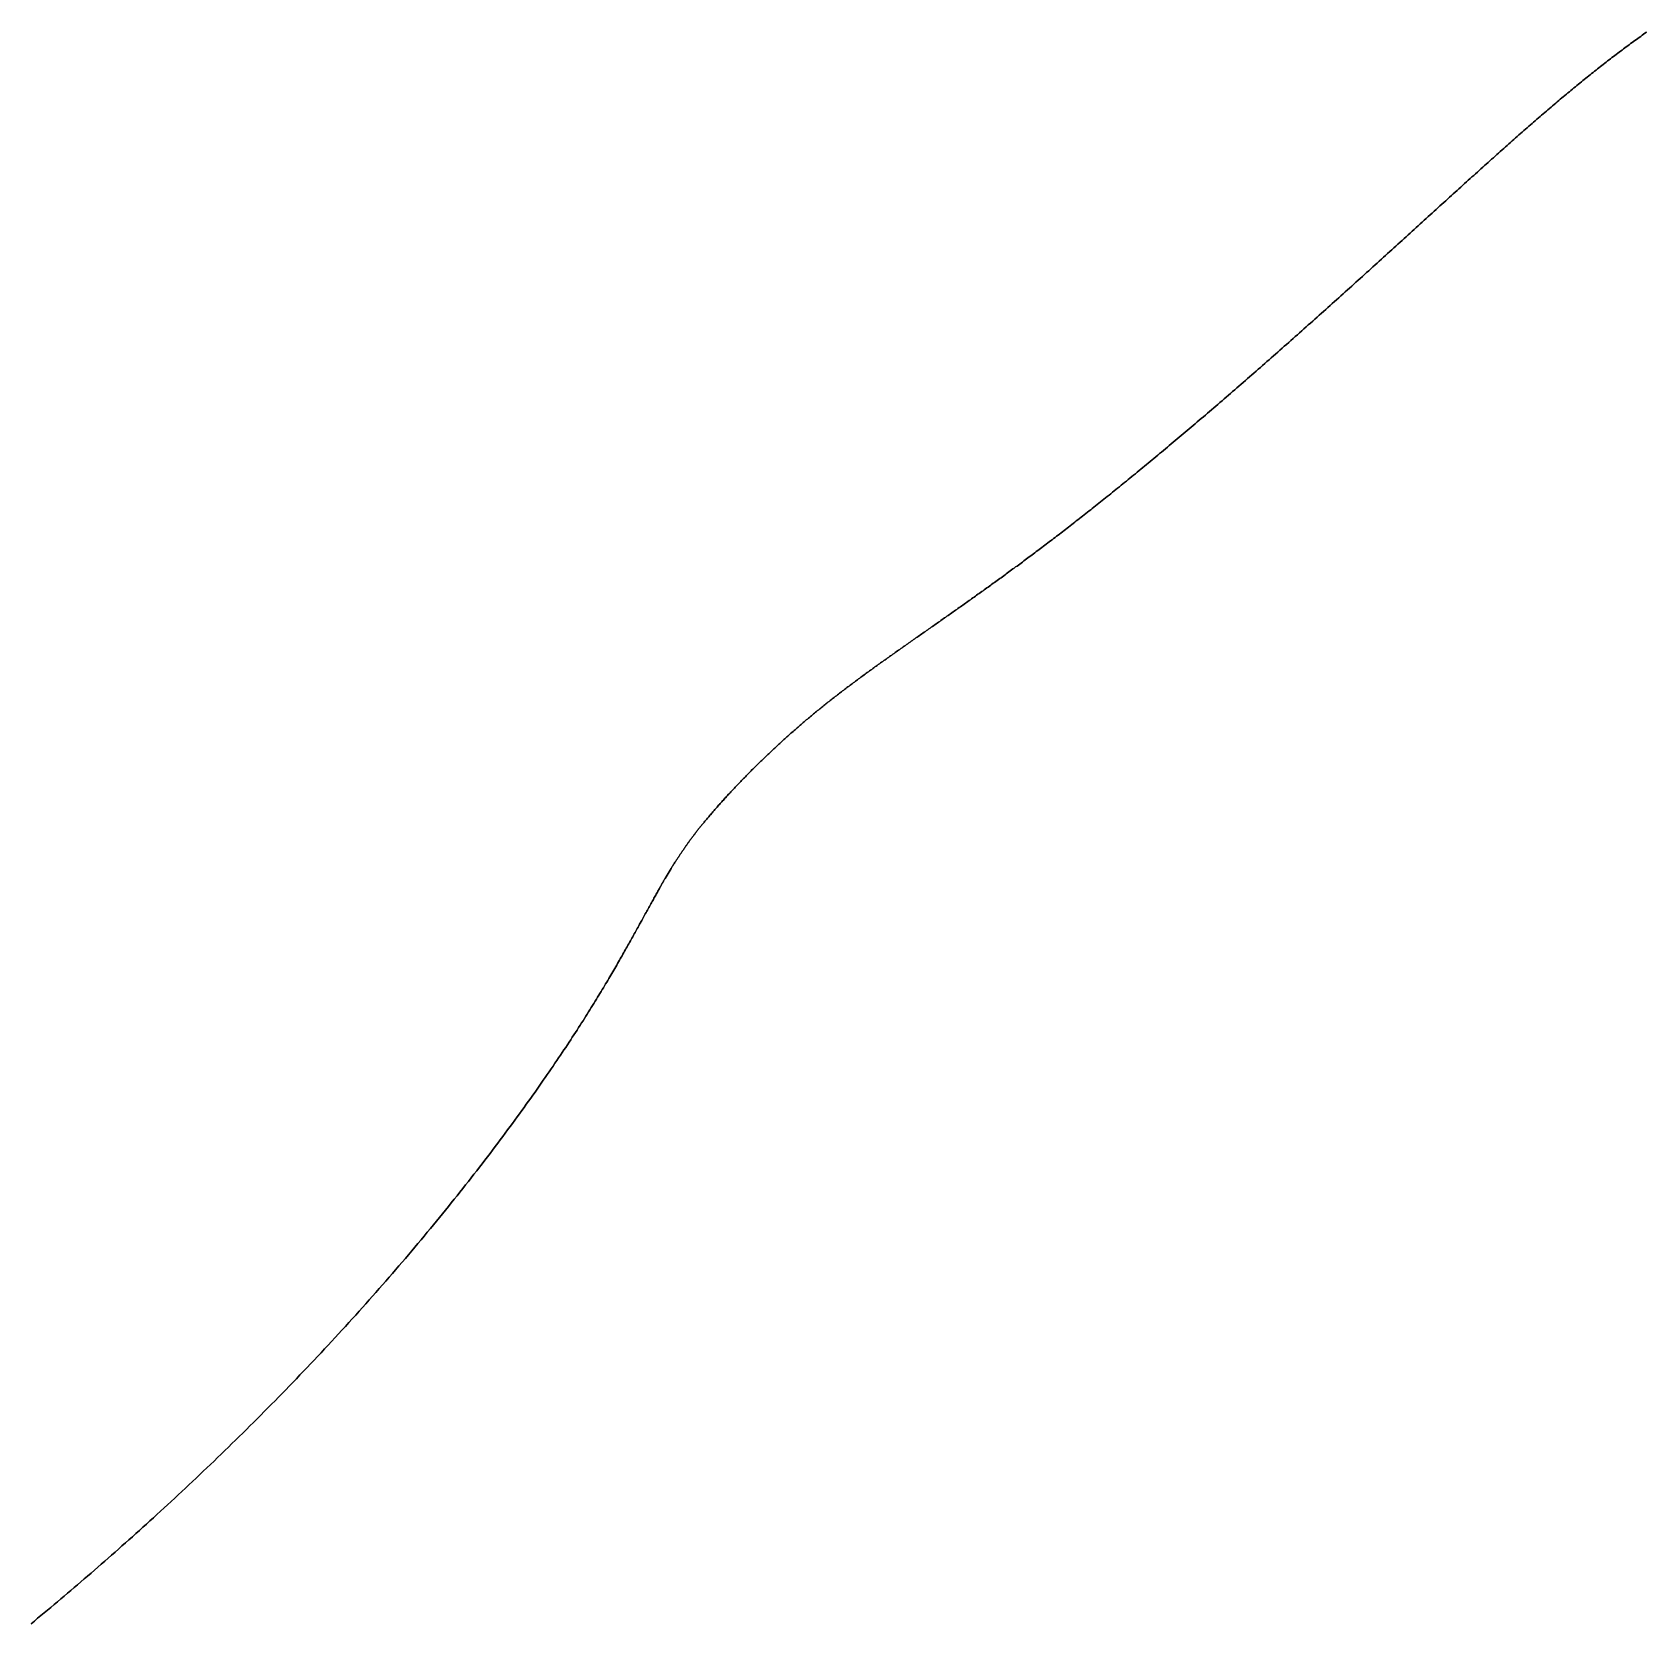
# Model space of a CAD drawing. Header units: inches. Extents: x 130170 to 284068, y 377793 to 804530.
# Drawn here: x 256817.6 to 256883.5, y 735249.6 to 735314.6 of the extents above; entities that cross this region are included whole.
import ezdxf

# ---------------------------------------------------------------- set-up
doc = ezdxf.new("R2010")
doc.units = ezdxf.units.IN
doc.header["$MEASUREMENT"] = 0
doc.layers.add('muni_il', color=7, linetype='Continuous')

msp = doc.modelspace()

# ---------------------------------------------------------------- linework, layer by layer
at = {"layer": 'muni_il'}
for points in [[(256817.56, 735249.646), (256817.693, 735249.756), (256817.827, 735249.867), (256817.96, 735249.978), (256818.095, 735250.09), (256818.229, 735250.202), (256818.364, 735250.315), (256818.499, 735250.429), (256818.635, 735250.543), (256818.77, 735250.657), (256818.907, 735250.773), (256819.043, 735250.888), (256819.18, 735251.005), (256819.317, 735251.122), (256819.455, 735251.239), (256819.592, 735251.357), (256819.73, 735251.476), (256819.869, 735251.595), (256820.008, 735251.715), (256820.147, 735251.835), (256820.286, 735251.956), (256820.426, 735252.078), (256820.566, 735252.2), (256820.706, 735252.323), (256820.847, 735252.447), (256820.987, 735252.571), (256821.129, 735252.696), (256821.27, 735252.821), (256821.412, 735252.947), (256821.554, 735253.073), (256821.696, 735253.2), (256821.839, 735253.328), (256821.982, 735253.456), (256822.125, 735253.585), (256822.268, 735253.715), (256822.412, 735253.845), (256822.555, 735253.976), (256822.699, 735254.107), (256822.844, 735254.239), (256822.988, 735254.372), (256823.133, 735254.505), (256823.278, 735254.639), (256823.423, 735254.773), (256823.568, 735254.908), (256823.713, 735255.044), (256823.859, 735255.18), (256824.004, 735255.316), (256824.15, 735255.454), (256824.296, 735255.591), (256824.442, 735255.73), (256824.588, 735255.869), (256824.735, 735256.008), (256824.881, 735256.148), (256825.028, 735256.289), (256825.174, 735256.43), (256825.321, 735256.571), (256825.468, 735256.713), (256825.614, 735256.856), (256825.761, 735256.999), (256825.908, 735257.143), (256826.055, 735257.287), (256826.201, 735257.432), (256826.348, 735257.577), (256826.495, 735257.722), (256826.641, 735257.868), (256826.788, 735258.014), (256826.934, 735258.161), (256827.081, 735258.309), (256827.227, 735258.456), (256827.373, 735258.605), (256827.519, 735258.753), (256827.665, 735258.902), (256827.811, 735259.051), (256827.957, 735259.201), (256828.102, 735259.351), (256828.247, 735259.501), (256828.392, 735259.652), (256828.537, 735259.803), (256828.682, 735259.954), (256828.826, 735260.106), (256828.97, 735260.257), (256829.114, 735260.409), (256829.257, 735260.562), (256829.4, 735260.714), (256829.543, 735260.867), (256829.686, 735261.02), (256829.828, 735261.173), (256829.97, 735261.327), (256830.111, 735261.48), (256830.252, 735261.634), (256830.393, 735261.788), (256830.533, 735261.942), (256830.673, 735262.096), (256830.812, 735262.25), (256830.951, 735262.404), (256831.09, 735262.558), (256831.228, 735262.713), (256831.365, 735262.867), (256831.502, 735263.021), (256831.638, 735263.176), (256831.774, 735263.33), (256831.909, 735263.484), (256832.044, 735263.638), (256832.178, 735263.793), (256832.311, 735263.947), (256832.444, 735264.1), (256832.577, 735264.254), (256832.708, 735264.408), (256832.839, 735264.561), (256832.969, 735264.714), (256833.099, 735264.867), (256833.228, 735265.02), (256833.356, 735265.173), (256833.483, 735265.325), (256833.61, 735265.477), (256833.736, 735265.629), (256833.861, 735265.78), (256833.986, 735265.931), (256834.109, 735266.082), (256834.232, 735266.232), (256834.355, 735266.382), (256834.476, 735266.531), (256834.596, 735266.68), (256834.716, 735266.829), (256834.835, 735266.977), (256834.952, 735267.125), (256835.069, 735267.272), (256835.185, 735267.418), (256835.301, 735267.564), (256835.415, 735267.71), (256835.529, 735267.855), (256835.641, 735267.999), (256835.753, 735268.142), (256835.863, 735268.285), (256835.973, 735268.428), (256836.082, 735268.569), (256836.19, 735268.71), (256836.296, 735268.85), (256836.402, 735268.99), (256836.507, 735269.128), (256836.611, 735269.266), (256836.714, 735269.403), (256836.816, 735269.54), (256836.916, 735269.675), (256837.016, 735269.81), (256837.115, 735269.943), (256837.213, 735270.076), (256837.31, 735270.208), (256837.405, 735270.34), (256837.5, 735270.47), (256837.594, 735270.599), (256837.686, 735270.727), (256837.777, 735270.855), (256837.868, 735270.981), (256837.957, 735271.106), (256838.046, 735271.231), (256838.133, 735271.354), (256838.219, 735271.476), (256838.304, 735271.597), (256838.388, 735271.718), (256838.471, 735271.837), (256838.553, 735271.955), (256838.634, 735272.072), (256838.714, 735272.188), (256838.793, 735272.303), (256838.871, 735272.416), (256838.947, 735272.529), (256839.023, 735272.64), (256839.097, 735272.751), (256839.171, 735272.86), (256839.243, 735272.968), (256839.315, 735273.075), (256839.385, 735273.181), (256839.454, 735273.286), (256839.523, 735273.389), (256839.59, 735273.492), (256839.656, 735273.593), (256839.722, 735273.693), (256839.786, 735273.792), (256839.85, 735273.89), (256839.912, 735273.987), (256839.973, 735274.082), (256840.034, 735274.177), (256840.093, 735274.27), (256840.152, 735274.362), (256840.21, 735274.453), (256840.266, 735274.543), (256840.322, 735274.632), (256840.377, 735274.72), (256840.431, 735274.807), (256840.484, 735274.893), (256840.537, 735274.977), (256840.588, 735275.061), (256840.639, 735275.143), (256840.689, 735275.225), (256840.738, 735275.306), (256840.786, 735275.385), (256840.834, 735275.464), (256840.881, 735275.541), (256840.927, 735275.618), (256840.972, 735275.694), (256841.017, 735275.769), (256841.061, 735275.843), (256841.104, 735275.916), (256841.147, 735275.988), (256841.189, 735276.06), (256841.23, 735276.131), (256841.271, 735276.201), (256841.312, 735276.27), (256841.352, 735276.338), (256841.391, 735276.406), (256841.429, 735276.473), (256841.468, 735276.539), (256841.505, 735276.605), (256841.543, 735276.67), (256841.58, 735276.735), (256841.616, 735276.798), (256841.652, 735276.862), (256841.688, 735276.924), (256841.723, 735276.987), (256841.758, 735277.049), (256841.792, 735277.11), (256841.827, 735277.171), (256841.861, 735277.231), (256841.894, 735277.291), (256841.927, 735277.351), (256841.96, 735277.41), (256841.993, 735277.469), (256842.026, 735277.527), (256842.058, 735277.585), (256842.09, 735277.643), (256842.122, 735277.7), (256842.154, 735277.758), (256842.185, 735277.814), (256842.217, 735277.871), (256842.248, 735277.927), (256842.279, 735277.983), (256842.31, 735278.039), (256842.34, 735278.095), (256842.371, 735278.15), (256842.401, 735278.205), (256842.431, 735278.259), (256842.461, 735278.314), (256842.491, 735278.368), (256842.521, 735278.422), (256842.55, 735278.475), (256842.579, 735278.528), (256842.608, 735278.581), (256842.637, 735278.633), (256842.666, 735278.685), (256842.695, 735278.737), (256842.723, 735278.788), (256842.751, 735278.839), (256842.779, 735278.889), (256842.806, 735278.939), (256842.833, 735278.988), (256842.86, 735279.037), (256842.887, 735279.084), (256842.913, 735279.132), (256842.939, 735279.178), (256842.964, 735279.224), (256842.989, 735279.269), (256843.014, 735279.314), (256843.038, 735279.357), (256843.061, 735279.399), (256843.084, 735279.441), (256843.107, 735279.481), (256843.129, 735279.521), (256843.15, 735279.559), (256843.171, 735279.597), (256843.192, 735279.633), (256843.211, 735279.668), (256843.23, 735279.702), (256843.248, 735279.735), (256843.266, 735279.766), (256843.283, 735279.796), (256843.299, 735279.825), (256843.315, 735279.853), (256843.33, 735279.879), (256843.345, 735279.905), (256843.358, 735279.929), (256843.372, 735279.953), (256843.384, 735279.975), (256843.396, 735279.996), (256843.408, 735280.016), (256843.42, 735280.036), (256843.431, 735280.056), (256843.442, 735280.074), (256843.687, 735280.487), (256843.734, 735280.56), (256843.757, 735280.595), (256843.778, 735280.628), (256843.8, 735280.661), (256843.82, 735280.693), (256843.84, 735280.724), (256843.859, 735280.754), (256843.878, 735280.783), (256843.897, 735280.811), (256843.915, 735280.839), (256843.933, 735280.866), (256843.95, 735280.893), (256843.968, 735280.919), (256843.985, 735280.945), (256844.001, 735280.97), (256844.018, 735280.995), (256844.034, 735281.02), (256844.05, 735281.044), (256844.066, 735281.068), (256844.082, 735281.091), (256844.097, 735281.115), (256844.113, 735281.138), (256844.129, 735281.161), (256844.144, 735281.184), (256844.159, 735281.206), (256844.175, 735281.229), (256844.19, 735281.251), (256844.205, 735281.274), (256844.22, 735281.296), (256844.236, 735281.318), (256844.251, 735281.34), (256844.266, 735281.362), (256844.282, 735281.384), (256844.297, 735281.407), (256844.313, 735281.429), (256844.328, 735281.451), (256844.344, 735281.473), (256844.36, 735281.495), (256844.376, 735281.518), (256844.392, 735281.54), (256844.408, 735281.562), (256844.424, 735281.585), (256844.44, 735281.608), (256844.457, 735281.631), (256844.474, 735281.653), (256844.491, 735281.677), (256844.508, 735281.7), (256844.525, 735281.723), (256844.543, 735281.747), (256844.561, 735281.771), (256844.578, 735281.795), (256844.597, 735281.819), (256844.615, 735281.843), (256844.634, 735281.868), (256844.653, 735281.893), (256844.672, 735281.918), (256844.692, 735281.943), (256844.711, 735281.968), (256844.731, 735281.994), (256844.752, 735282.02), (256844.772, 735282.046), (256844.793, 735282.073), (256844.814, 735282.1), (256844.836, 735282.127), (256844.857, 735282.154), (256844.88, 735282.181), (256844.902, 735282.209), (256844.925, 735282.237), (256844.948, 735282.266), (256844.971, 735282.295), (256844.995, 735282.323), (256845.019, 735282.353), (256845.043, 735282.382), (256845.068, 735282.412), (256845.093, 735282.442), (256845.118, 735282.473), (256845.144, 735282.503), (256845.17, 735282.534), (256845.196, 735282.565), (256845.223, 735282.597), (256845.25, 735282.629), (256845.277, 735282.661), (256845.305, 735282.693), (256845.333, 735282.726), (256845.361, 735282.759), (256845.389, 735282.792), (256845.418, 735282.825), (256845.448, 735282.859), (256845.477, 735282.892), (256845.507, 735282.927), (256845.537, 735282.961), (256845.568, 735282.995), (256845.599, 735283.03), (256845.63, 735283.065), (256845.661, 735283.101), (256845.693, 735283.136), (256845.725, 735283.172), (256845.757, 735283.208), (256845.79, 735283.244), (256845.822, 735283.28), (256845.855, 735283.316), (256845.889, 735283.353), (256845.922, 735283.39), (256845.956, 735283.427), (256845.99, 735283.464), (256846.025, 735283.501), (256846.06, 735283.539), (256846.094, 735283.576), (256846.129, 735283.614), (256846.165, 735283.652), (256846.2, 735283.69), (256846.236, 735283.728), (256846.272, 735283.766), (256846.309, 735283.805), (256846.345, 735283.843), (256846.382, 735283.882), (256846.418, 735283.92), (256846.455, 735283.959), (256846.493, 735283.998), (256846.53, 735284.037), (256846.568, 735284.076), (256846.605, 735284.115), (256846.643, 735284.154), (256846.681, 735284.193), (256846.72, 735284.232), (256846.758, 735284.272), (256846.796, 735284.311), (256846.835, 735284.35), (256846.874, 735284.389), (256846.913, 735284.429), (256846.952, 735284.468), (256846.991, 735284.507), (256847.031, 735284.547), (256847.07, 735284.586), (256847.11, 735284.625), (256847.149, 735284.664), (256847.189, 735284.704), (256847.229, 735284.743), (256847.269, 735284.782), (256847.309, 735284.822), (256847.349, 735284.861), (256847.39, 735284.9), (256847.43, 735284.939), (256847.47, 735284.978), (256847.511, 735285.017), (256847.552, 735285.056), (256847.592, 735285.095), (256847.633, 735285.134), (256847.674, 735285.173), (256847.714, 735285.212), (256847.755, 735285.25), (256847.796, 735285.289), (256847.837, 735285.327), (256847.878, 735285.366), (256847.92, 735285.404), (256847.961, 735285.443), (256848.002, 735285.481), (256848.043, 735285.519), (256848.084, 735285.557), (256848.126, 735285.595), (256848.167, 735285.633), (256848.208, 735285.67), (256848.25, 735285.708), (256848.291, 735285.746), (256848.333, 735285.783), (256848.374, 735285.821), (256848.416, 735285.858), (256848.457, 735285.895), (256848.499, 735285.933), (256848.541, 735285.97), (256848.582, 735286.007), (256848.624, 735286.043), (256848.666, 735286.08), (256848.707, 735286.117), (256848.749, 735286.153), (256848.791, 735286.19), (256848.832, 735286.226), (256848.874, 735286.262), (256848.916, 735286.298), (256848.958, 735286.334), (256849, 735286.37), (256849.041, 735286.406), (256849.083, 735286.442), (256849.125, 735286.478), (256849.167, 735286.513), (256849.209, 735286.549), (256849.251, 735286.584), (256849.293, 735286.619), (256849.335, 735286.654), (256849.377, 735286.689), (256849.419, 735286.724), (256849.461, 735286.759), (256849.503, 735286.794), (256849.545, 735286.829), (256849.587, 735286.863), (256849.629, 735286.898), (256849.671, 735286.932), (256849.714, 735286.967), (256849.756, 735287.001), (256849.798, 735287.035), (256849.84, 735287.069), (256849.883, 735287.103), (256849.925, 735287.137), (256849.967, 735287.171), (256850.01, 735287.205), (256850.052, 735287.239), (256850.094, 735287.272), (256850.137, 735287.306), (256850.18, 735287.34), (256850.222, 735287.373), (256850.265, 735287.406), (256850.307, 735287.44), (256850.35, 735287.473), (256850.393, 735287.506), (256850.436, 735287.54), (256850.478, 735287.573), (256850.521, 735287.606), (256850.564, 735287.639), (256850.607, 735287.672), (256850.65, 735287.705), (256850.693, 735287.738), (256850.736, 735287.77), (256850.779, 735287.803), (256850.822, 735287.836), (256850.866, 735287.869), (256850.909, 735287.901), (256850.953, 735287.934), (256850.996, 735287.967), (256851.039, 735287.999), (256851.083, 735288.032), (256851.127, 735288.065), (256851.17, 735288.097), (256851.214, 735288.13), (256851.258, 735288.162), (256851.302, 735288.195), (256851.346, 735288.227), (256851.39, 735288.26), (256851.434, 735288.292), (256851.478, 735288.325), (256851.522, 735288.357), (256851.566, 735288.389), (256851.611, 735288.422), (256851.655, 735288.454), (256851.7, 735288.487), (256851.744, 735288.519), (256851.789, 735288.551), (256851.833, 735288.584), (256851.878, 735288.616), (256851.923, 735288.649), (256851.968, 735288.681), (256852.013, 735288.714), (256852.058, 735288.746), (256852.103, 735288.778), (256852.149, 735288.811), (256852.194, 735288.844), (256852.239, 735288.876), (256852.285, 735288.908), (256852.33, 735288.941), (256852.376, 735288.974), (256852.422, 735289.006), (256852.468, 735289.039), (256852.513, 735289.071), (256852.559, 735289.104), (256852.605, 735289.137), (256852.651, 735289.17), (256852.698, 735289.202), (256852.744, 735289.235), (256852.79, 735289.268), (256852.837, 735289.301), (256852.883, 735289.333), (256852.93, 735289.366), (256852.976, 735289.399), (256853.023, 735289.432), (256853.07, 735289.465), (256853.117, 735289.498), (256853.164, 735289.531), (256853.211, 735289.564), (256853.258, 735289.597), (256853.305, 735289.63), (256853.352, 735289.664), (256853.399, 735289.697), (256853.447, 735289.73), (256853.494, 735289.763), (256853.542, 735289.797), (256853.589, 735289.83), (256853.637, 735289.864), (256853.685, 735289.897), (256853.733, 735289.931), (256853.781, 735289.964), (256853.829, 735289.998), (256853.877, 735290.032), (256853.925, 735290.065), (256853.973, 735290.099), (256854.021, 735290.133), (256854.07, 735290.167), (256854.118, 735290.201), (256854.167, 735290.235), (256854.215, 735290.269), (256854.264, 735290.303), (256854.313, 735290.337), (256854.361, 735290.371), (256854.41, 735290.405), (256854.459, 735290.439), (256854.508, 735290.474), (256854.557, 735290.508), (256854.606, 735290.542), (256854.655, 735290.577), (256854.705, 735290.611), (256854.754, 735290.646), (256854.803, 735290.681), (256854.853, 735290.715), (256854.902, 735290.75), (256854.952, 735290.785), (256855.002, 735290.82), (256855.051, 735290.855), (256855.101, 735290.89), (256855.151, 735290.925), (256855.201, 735290.96), (256855.251, 735290.996), (256855.301, 735291.031), (256855.351, 735291.066), (256855.401, 735291.102), (256855.452, 735291.137), (256855.502, 735291.173), (256855.553, 735291.208), (256855.603, 735291.244), (256855.654, 735291.28), (256855.704, 735291.316), (256855.755, 735291.352), (256855.806, 735291.388), (256855.857, 735291.424), (256855.908, 735291.46), (256855.959, 735291.497), (256856.01, 735291.533), (256856.061, 735291.57), (256856.113, 735291.606), (256856.164, 735291.643), (256856.216, 735291.68), (256856.267, 735291.716), (256856.319, 735291.753), (256856.371, 735291.79), (256856.423, 735291.828), (256856.474, 735291.865), (256856.527, 735291.902), (256856.579, 735291.94), (256856.631, 735291.977), (256856.683, 735292.015), (256856.736, 735292.053), (256856.788, 735292.091), (256856.841, 735292.129), (256856.894, 735292.167), (256856.947, 735292.205), (256857, 735292.244), (256857.053, 735292.282), (256857.106, 735292.321), (256857.16, 735292.36), (256857.213, 735292.399), (256857.267, 735292.438), (256857.321, 735292.477), (256857.375, 735292.516), (256857.429, 735292.556), (256857.483, 735292.595), (256857.537, 735292.635), (256857.592, 735292.675), (256857.646, 735292.715), (256857.701, 735292.755), (256857.756, 735292.796), (256857.811, 735292.836), (256857.866, 735292.877), (256857.921, 735292.918), (256857.977, 735292.959), (256858.033, 735293), (256858.088, 735293.042), (256858.144, 735293.083), (256858.201, 735293.125), (256858.257, 735293.167), (256858.313, 735293.209), (256858.37, 735293.251), (256858.427, 735293.294), (256858.484, 735293.337), (256858.541, 735293.38), (256858.599, 735293.423), (256858.656, 735293.466), (256858.714, 735293.51), (256858.772, 735293.554), (256858.831, 735293.598), (256858.889, 735293.642), (256858.948, 735293.686), (256859.007, 735293.731), (256859.066, 735293.776), (256859.125, 735293.821), (256859.185, 735293.866), (256859.244, 735293.912), (256859.304, 735293.958), (256859.365, 735294.004), (256859.425, 735294.05), (256859.486, 735294.096), (256859.547, 735294.143), (256859.608, 735294.19), (256859.669, 735294.238), (256859.731, 735294.285), (256859.793, 735294.333), (256859.855, 735294.381), (256859.917, 735294.429), (256859.98, 735294.478), (256860.043, 735294.527), (256860.106, 735294.576), (256860.17, 735294.626), (256860.233, 735294.675), (256860.297, 735294.725), (256860.362, 735294.776), (256860.426, 735294.826), (256860.491, 735294.877), (256860.556, 735294.928), (256860.622, 735294.98), (256860.687, 735295.031), (256860.753, 735295.083), (256860.819, 735295.136), (256860.886, 735295.188), (256860.953, 735295.241), (256861.02, 735295.295), (256861.087, 735295.348), (256861.155, 735295.402), (256861.223, 735295.456), (256861.291, 735295.511), (256861.36, 735295.566), (256861.428, 735295.621), (256861.498, 735295.676), (256861.567, 735295.732), (256861.637, 735295.788), (256861.707, 735295.845), (256861.777, 735295.901), (256861.848, 735295.958), (256861.919, 735296.016), (256861.99, 735296.073), (256862.062, 735296.131), (256862.134, 735296.19), (256862.206, 735296.248), (256862.279, 735296.307), (256862.351, 735296.367), (256862.424, 735296.426), (256862.498, 735296.486), (256862.572, 735296.547), (256862.646, 735296.607), (256862.72, 735296.668), (256862.795, 735296.73), (256862.87, 735296.791), (256862.945, 735296.853), (256863.02, 735296.916), (256863.096, 735296.978), (256863.172, 735297.041), (256863.249, 735297.104), (256863.326, 735297.168), (256863.402, 735297.232), (256863.48, 735297.296), (256863.558, 735297.361), (256863.635, 735297.426), (256863.714, 735297.491), (256863.792, 735297.556), (256863.871, 735297.622), (256863.95, 735297.688), (256864.029, 735297.755), (256864.109, 735297.821), (256864.189, 735297.888), (256864.269, 735297.956), (256864.349, 735298.024), (256864.43, 735298.092), (256864.511, 735298.16), (256864.592, 735298.229), (256864.674, 735298.297), (256864.755, 735298.367), (256864.838, 735298.436), (256864.92, 735298.506), (256865.002, 735298.576), (256865.085, 735298.646), (256865.168, 735298.717), (256865.251, 735298.788), (256865.335, 735298.859), (256865.418, 735298.93), (256865.502, 735299.002), (256865.586, 735299.074), (256865.671, 735299.146), (256865.755, 735299.219), (256865.84, 735299.292), (256865.925, 735299.364), (256866.01, 735299.438), (256866.095, 735299.511), (256866.181, 735299.585), (256866.267, 735299.659), (256866.353, 735299.733), (256866.439, 735299.808), (256866.525, 735299.882), (256866.612, 735299.957), (256866.698, 735300.032), (256866.785, 735300.107), (256866.872, 735300.183), (256866.959, 735300.259), (256867.046, 735300.334), (256867.133, 735300.411), (256867.221, 735300.487), (256867.309, 735300.563), (256867.396, 735300.64), (256867.484, 735300.717), (256867.572, 735300.794), (256867.66, 735300.871), (256867.748, 735300.948), (256867.837, 735301.026), (256867.925, 735301.103), (256868.014, 735301.181), (256868.102, 735301.259), (256868.191, 735301.337), (256868.279, 735301.415), (256868.368, 735301.493), (256868.457, 735301.571), (256868.546, 735301.65), (256868.635, 735301.728), (256868.724, 735301.807), (256868.813, 735301.886), (256868.902, 735301.965), (256868.991, 735302.044), (256869.08, 735302.123), (256869.169, 735302.202), (256869.258, 735302.281), (256869.347, 735302.36), (256869.436, 735302.44), (256869.526, 735302.519), (256869.615, 735302.598), (256869.704, 735302.678), (256869.793, 735302.757), (256869.882, 735302.837), (256869.971, 735302.916), (256870.06, 735302.996), (256870.149, 735303.075), (256870.238, 735303.155), (256870.327, 735303.234), (256870.415, 735303.314), (256870.504, 735303.394), (256870.593, 735303.473), (256870.681, 735303.553), (256870.77, 735303.632), (256870.858, 735303.712), (256870.946, 735303.791), (256871.035, 735303.87), (256871.123, 735303.95), (256871.211, 735304.029), (256871.299, 735304.108), (256871.387, 735304.187), (256871.474, 735304.266), (256871.562, 735304.345), (256871.649, 735304.424), (256871.737, 735304.503), (256871.824, 735304.582), (256871.911, 735304.661), (256871.998, 735304.739), (256872.084, 735304.818), (256872.171, 735304.896), (256872.257, 735304.974), (256872.344, 735305.052), (256872.43, 735305.13), (256872.516, 735305.208), (256872.602, 735305.286), (256872.687, 735305.364), (256872.772, 735305.441), (256872.858, 735305.518), (256872.943, 735305.596), (256873.027, 735305.673), (256873.112, 735305.749), (256873.197, 735305.826), (256873.281, 735305.903), (256873.365, 735305.979), (256873.449, 735306.055), (256873.532, 735306.131), (256873.616, 735306.207), (256873.699, 735306.283), (256873.782, 735306.358), (256873.865, 735306.433), (256873.947, 735306.509), (256874.029, 735306.583), (256874.112, 735306.658), (256874.193, 735306.733), (256874.275, 735306.807), (256874.356, 735306.881), (256874.437, 735306.955), (256874.518, 735307.028), (256874.599, 735307.102), (256874.679, 735307.175), (256874.759, 735307.248), (256874.839, 735307.32), (256874.919, 735307.393), (256874.998, 735307.465), (256875.077, 735307.537), (256875.156, 735307.609), (256875.235, 735307.68), (256875.313, 735307.751), (256875.391, 735307.822), (256875.469, 735307.893), (256875.547, 735307.963), (256875.624, 735308.034), (256875.701, 735308.103), (256875.778, 735308.173), (256875.855, 735308.242), (256875.931, 735308.312), (256876.007, 735308.381), (256876.083, 735308.449), (256876.158, 735308.518), (256876.234, 735308.586), (256876.309, 735308.653), (256876.383, 735308.721), (256876.458, 735308.788), (256876.532, 735308.855), (256876.606, 735308.922), (256876.679, 735308.988), (256876.753, 735309.054), (256876.826, 735309.12), (256876.899, 735309.186), (256876.971, 735309.251), (256877.044, 735309.316), (256877.116, 735309.381), (256877.188, 735309.445), (256877.259, 735309.509), (256877.33, 735309.573), (256877.401, 735309.637), (256877.472, 735309.7), (256877.543, 735309.763), (256877.613, 735309.826), (256877.683, 735309.888), (256877.753, 735309.95), (256877.822, 735310.012), (256877.892, 735310.073), (256877.961, 735310.135), (256878.03, 735310.196), (256878.098, 735310.256), (256878.166, 735310.317), (256878.235, 735310.377), (256878.302, 735310.437), (256878.37, 735310.496), (256878.437, 735310.555), (256878.504, 735310.614), (256878.571, 735310.673), (256878.638, 735310.732), (256878.705, 735310.79), (256878.771, 735310.847), (256878.837, 735310.905), (256878.903, 735310.962), (256878.968, 735311.019), (256879.034, 735311.076), (256879.099, 735311.132), (256879.164, 735311.189), (256879.229, 735311.245), (256879.293, 735311.3), (256879.357, 735311.355), (256879.422, 735311.41), (256879.486, 735311.465), (256879.549, 735311.52), (256879.613, 735311.574), (256879.676, 735311.628), (256879.74, 735311.682), (256879.803, 735311.735), (256879.866, 735311.789), (256879.928, 735311.842), (256879.991, 735311.894), (256880.053, 735311.947), (256880.115, 735311.999), (256880.178, 735312.051), (256880.24, 735312.103), (256880.301, 735312.154), (256880.363, 735312.205), (256880.424, 735312.256), (256880.486, 735312.307), (256880.547, 735312.358), (256880.608, 735312.408), (256880.669, 735312.458), (256880.73, 735312.508), (256880.79, 735312.557), (256880.851, 735312.607), (256880.911, 735312.656), (256880.972, 735312.705), (256881.032, 735312.753), (256881.092, 735312.802), (256881.152, 735312.85), (256881.212, 735312.898), (256881.272, 735312.946), (256881.331, 735312.994), (256881.391, 735313.041), (256881.45, 735313.088), (256881.51, 735313.135), (256881.569, 735313.182), (256881.628, 735313.229), (256881.688, 735313.275), (256881.747, 735313.321), (256881.806, 735313.367), (256881.865, 735313.413), (256881.924, 735313.459), (256881.983, 735313.504), (256882.042, 735313.549), (256882.1, 735313.595), (256882.159, 735313.64), (256882.218, 735313.684), (256882.277, 735313.729), (256882.335, 735313.773), (256882.394, 735313.818), (256882.453, 735313.862), (256882.511, 735313.906), (256882.57, 735313.95), (256882.628, 735313.993), (256882.687, 735314.037), (256882.745, 735314.08), (256882.804, 735314.123), (256882.863, 735314.166), (256882.921, 735314.209), (256882.98, 735314.252), (256883.038, 735314.295), (256883.097, 735314.337), (256883.155, 735314.379), (256883.214, 735314.422), (256883.273, 735314.464), (256883.331, 735314.506), (256883.39, 735314.548), (256883.449, 735314.589), (256883.508, 735314.631)], [(256883.508, 735314.631), (256883.449, 735314.589), (256883.39, 735314.548), (256883.331, 735314.506), (256883.273, 735314.464), (256883.214, 735314.422), (256883.155, 735314.379), (256883.097, 735314.337), (256883.038, 735314.295), (256882.98, 735314.252), (256882.921, 735314.209), (256882.863, 735314.166), (256882.804, 735314.123), (256882.745, 735314.08), (256882.687, 735314.037), (256882.628, 735313.993), (256882.57, 735313.95), (256882.511, 735313.906), (256882.453, 735313.862), (256882.394, 735313.818), (256882.335, 735313.773), (256882.277, 735313.729), (256882.218, 735313.684), (256882.159, 735313.64), (256882.1, 735313.595), (256882.042, 735313.549), (256881.983, 735313.504), (256881.924, 735313.459), (256881.865, 735313.413), (256881.806, 735313.367), (256881.747, 735313.321), (256881.688, 735313.275), (256881.628, 735313.229), (256881.569, 735313.182), (256881.51, 735313.135), (256881.45, 735313.088), (256881.391, 735313.041), (256881.331, 735312.994), (256881.272, 735312.946), (256881.212, 735312.898), (256881.152, 735312.85), (256881.092, 735312.802), (256881.032, 735312.753), (256880.972, 735312.705), (256880.911, 735312.656), (256880.851, 735312.607), (256880.79, 735312.557), (256880.73, 735312.508), (256880.669, 735312.458), (256880.608, 735312.408), (256880.547, 735312.358), (256880.486, 735312.307), (256880.424, 735312.256), (256880.363, 735312.205), (256880.301, 735312.154), (256880.24, 735312.103), (256880.178, 735312.051), (256880.115, 735311.999), (256880.053, 735311.947), (256879.991, 735311.894), (256879.928, 735311.842), (256879.866, 735311.789), (256879.803, 735311.735), (256879.74, 735311.682), (256879.676, 735311.628), (256879.613, 735311.574), (256879.549, 735311.52), (256879.486, 735311.465), (256879.422, 735311.41), (256879.357, 735311.355), (256879.293, 735311.3), (256879.229, 735311.245), (256879.164, 735311.189), (256879.099, 735311.132), (256879.034, 735311.076), (256878.968, 735311.019), (256878.903, 735310.962), (256878.837, 735310.905), (256878.771, 735310.847), (256878.705, 735310.79), (256878.638, 735310.732), (256878.571, 735310.673), (256878.504, 735310.614), (256878.437, 735310.555), (256878.37, 735310.496), (256878.302, 735310.437), (256878.235, 735310.377), (256878.166, 735310.317), (256878.098, 735310.256), (256878.03, 735310.196), (256877.961, 735310.135), (256877.892, 735310.073), (256877.822, 735310.012), (256877.753, 735309.95), (256877.683, 735309.888), (256877.613, 735309.826), (256877.543, 735309.763), (256877.472, 735309.7), (256877.401, 735309.637), (256877.33, 735309.573), (256877.259, 735309.509), (256877.188, 735309.445), (256877.116, 735309.381), (256877.044, 735309.316), (256876.971, 735309.251), (256876.899, 735309.186), (256876.826, 735309.12), (256876.753, 735309.054), (256876.679, 735308.988), (256876.606, 735308.922), (256876.532, 735308.855), (256876.458, 735308.788), (256876.383, 735308.721), (256876.309, 735308.653), (256876.234, 735308.586), (256876.158, 735308.518), (256876.083, 735308.449), (256876.007, 735308.381), (256875.931, 735308.312), (256875.855, 735308.242), (256875.778, 735308.173), (256875.701, 735308.103), (256875.624, 735308.034), (256875.547, 735307.963), (256875.469, 735307.893), (256875.391, 735307.822), (256875.313, 735307.751), (256875.235, 735307.68), (256875.156, 735307.609), (256875.077, 735307.537), (256874.998, 735307.465), (256874.919, 735307.393), (256874.839, 735307.32), (256874.759, 735307.248), (256874.679, 735307.175), (256874.599, 735307.102), (256874.518, 735307.028), (256874.437, 735306.955), (256874.356, 735306.881), (256874.275, 735306.807), (256874.193, 735306.733), (256874.112, 735306.658), (256874.029, 735306.583), (256873.947, 735306.509), (256873.865, 735306.433), (256873.782, 735306.358), (256873.699, 735306.283), (256873.616, 735306.207), (256873.532, 735306.131), (256873.449, 735306.055), (256873.365, 735305.979), (256873.281, 735305.903), (256873.197, 735305.826), (256873.112, 735305.749), (256873.027, 735305.673), (256872.943, 735305.596), (256872.858, 735305.518), (256872.772, 735305.441), (256872.687, 735305.364), (256872.602, 735305.286), (256872.516, 735305.208), (256872.43, 735305.13), (256872.344, 735305.052), (256872.257, 735304.974), (256872.171, 735304.896), (256872.084, 735304.818), (256871.998, 735304.739), (256871.911, 735304.661), (256871.824, 735304.582), (256871.737, 735304.503), (256871.649, 735304.424), (256871.562, 735304.345), (256871.474, 735304.266), (256871.387, 735304.187), (256871.299, 735304.108), (256871.211, 735304.029), (256871.123, 735303.95), (256871.035, 735303.87), (256870.946, 735303.791), (256870.858, 735303.712), (256870.77, 735303.632), (256870.681, 735303.553), (256870.593, 735303.473), (256870.504, 735303.394), (256870.415, 735303.314), (256870.327, 735303.234), (256870.238, 735303.155), (256870.149, 735303.075), (256870.06, 735302.996), (256869.971, 735302.916), (256869.882, 735302.837), (256869.793, 735302.757), (256869.704, 735302.678), (256869.615, 735302.598), (256869.526, 735302.519), (256869.436, 735302.44), (256869.347, 735302.36), (256869.258, 735302.281), (256869.169, 735302.202), (256869.08, 735302.123), (256868.991, 735302.044), (256868.902, 735301.965), (256868.813, 735301.886), (256868.724, 735301.807), (256868.635, 735301.728), (256868.546, 735301.65), (256868.457, 735301.571), (256868.368, 735301.493), (256868.279, 735301.415), (256868.191, 735301.337), (256868.102, 735301.259), (256868.014, 735301.181), (256867.925, 735301.103), (256867.837, 735301.026), (256867.748, 735300.948), (256867.66, 735300.871), (256867.572, 735300.794), (256867.484, 735300.717), (256867.396, 735300.64), (256867.309, 735300.563), (256867.221, 735300.487), (256867.133, 735300.411), (256867.046, 735300.334), (256866.959, 735300.259), (256866.872, 735300.183), (256866.785, 735300.107), (256866.698, 735300.032), (256866.612, 735299.957), (256866.525, 735299.882), (256866.439, 735299.808), (256866.353, 735299.733), (256866.267, 735299.659), (256866.181, 735299.585), (256866.095, 735299.511), (256866.01, 735299.438), (256865.925, 735299.364), (256865.84, 735299.292), (256865.755, 735299.219), (256865.671, 735299.146), (256865.586, 735299.074), (256865.502, 735299.002), (256865.418, 735298.93), (256865.335, 735298.859), (256865.251, 735298.788), (256865.168, 735298.717), (256865.085, 735298.646), (256865.002, 735298.576), (256864.92, 735298.506), (256864.838, 735298.436), (256864.755, 735298.367), (256864.674, 735298.297), (256864.592, 735298.229), (256864.511, 735298.16), (256864.43, 735298.092), (256864.349, 735298.024), (256864.269, 735297.956), (256864.189, 735297.888), (256864.109, 735297.821), (256864.029, 735297.755), (256863.95, 735297.688), (256863.871, 735297.622), (256863.792, 735297.556), (256863.714, 735297.491), (256863.635, 735297.426), (256863.558, 735297.361), (256863.48, 735297.296), (256863.402, 735297.232), (256863.326, 735297.168), (256863.249, 735297.104), (256863.172, 735297.041), (256863.096, 735296.978), (256863.02, 735296.916), (256862.945, 735296.853), (256862.87, 735296.791), (256862.795, 735296.73), (256862.72, 735296.668), (256862.646, 735296.607), (256862.572, 735296.547), (256862.498, 735296.486), (256862.424, 735296.426), (256862.351, 735296.367), (256862.279, 735296.307), (256862.206, 735296.248), (256862.134, 735296.19), (256862.062, 735296.131), (256861.99, 735296.073), (256861.919, 735296.016), (256861.848, 735295.958), (256861.777, 735295.901), (256861.707, 735295.845), (256861.637, 735295.788), (256861.567, 735295.732), (256861.498, 735295.676), (256861.428, 735295.621), (256861.36, 735295.566), (256861.291, 735295.511), (256861.223, 735295.456), (256861.155, 735295.402), (256861.087, 735295.348), (256861.02, 735295.295), (256860.953, 735295.241), (256860.886, 735295.188), (256860.819, 735295.136), (256860.753, 735295.083), (256860.687, 735295.031), (256860.622, 735294.98), (256860.556, 735294.928), (256860.491, 735294.877), (256860.426, 735294.826), (256860.362, 735294.776), (256860.297, 735294.725), (256860.233, 735294.675), (256860.17, 735294.626), (256860.106, 735294.576), (256860.043, 735294.527), (256859.98, 735294.478), (256859.917, 735294.429), (256859.855, 735294.381), (256859.793, 735294.333), (256859.731, 735294.285), (256859.669, 735294.238), (256859.608, 735294.19), (256859.547, 735294.143), (256859.486, 735294.096), (256859.425, 735294.05), (256859.365, 735294.004), (256859.304, 735293.958), (256859.244, 735293.912), (256859.185, 735293.866), (256859.125, 735293.821), (256859.066, 735293.776), (256859.007, 735293.731), (256858.948, 735293.686), (256858.889, 735293.642), (256858.831, 735293.598), (256858.772, 735293.554), (256858.714, 735293.51), (256858.656, 735293.466), (256858.599, 735293.423), (256858.541, 735293.38), (256858.484, 735293.337), (256858.427, 735293.294), (256858.37, 735293.251), (256858.313, 735293.209), (256858.257, 735293.167), (256858.201, 735293.125), (256858.144, 735293.083), (256858.088, 735293.042), (256858.033, 735293), (256857.977, 735292.959), (256857.921, 735292.918), (256857.866, 735292.877), (256857.811, 735292.836), (256857.756, 735292.796), (256857.701, 735292.755), (256857.646, 735292.715), (256857.592, 735292.675), (256857.537, 735292.635), (256857.483, 735292.595), (256857.429, 735292.556), (256857.375, 735292.516), (256857.321, 735292.477), (256857.267, 735292.438), (256857.213, 735292.399), (256857.16, 735292.36), (256857.106, 735292.321), (256857.053, 735292.282), (256857, 735292.244), (256856.947, 735292.205), (256856.894, 735292.167), (256856.841, 735292.129), (256856.788, 735292.091), (256856.736, 735292.053), (256856.683, 735292.015), (256856.631, 735291.977), (256856.579, 735291.94), (256856.527, 735291.902), (256856.474, 735291.865), (256856.423, 735291.828), (256856.371, 735291.79), (256856.319, 735291.753), (256856.267, 735291.716), (256856.216, 735291.68), (256856.164, 735291.643), (256856.113, 735291.606), (256856.061, 735291.57), (256856.01, 735291.533), (256855.959, 735291.497), (256855.908, 735291.46), (256855.857, 735291.424), (256855.806, 735291.388), (256855.755, 735291.352), (256855.704, 735291.316), (256855.654, 735291.28), (256855.603, 735291.244), (256855.553, 735291.208), (256855.502, 735291.173), (256855.452, 735291.137), (256855.401, 735291.102), (256855.351, 735291.066), (256855.301, 735291.031), (256855.251, 735290.996), (256855.201, 735290.96), (256855.151, 735290.925), (256855.101, 735290.89), (256855.051, 735290.855), (256855.002, 735290.82), (256854.952, 735290.785), (256854.902, 735290.75), (256854.853, 735290.715), (256854.803, 735290.681), (256854.754, 735290.646), (256854.705, 735290.611), (256854.655, 735290.577), (256854.606, 735290.542), (256854.557, 735290.508), (256854.508, 735290.474), (256854.459, 735290.439), (256854.41, 735290.405), (256854.361, 735290.371), (256854.313, 735290.337), (256854.264, 735290.303), (256854.215, 735290.269), (256854.167, 735290.235), (256854.118, 735290.201), (256854.07, 735290.167), (256854.021, 735290.133), (256853.973, 735290.099), (256853.925, 735290.065), (256853.877, 735290.032), (256853.829, 735289.998), (256853.781, 735289.964), (256853.733, 735289.931), (256853.685, 735289.897), (256853.637, 735289.864), (256853.589, 735289.83), (256853.542, 735289.797), (256853.494, 735289.763), (256853.447, 735289.73), (256853.399, 735289.697), (256853.352, 735289.664), (256853.305, 735289.63), (256853.258, 735289.597), (256853.211, 735289.564), (256853.164, 735289.531), (256853.117, 735289.498), (256853.07, 735289.465), (256853.023, 735289.432), (256852.976, 735289.399), (256852.93, 735289.366), (256852.883, 735289.333), (256852.837, 735289.301), (256852.79, 735289.268), (256852.744, 735289.235), (256852.698, 735289.202), (256852.651, 735289.17), (256852.605, 735289.137), (256852.559, 735289.104), (256852.513, 735289.071), (256852.468, 735289.039), (256852.422, 735289.006), (256852.376, 735288.974), (256852.33, 735288.941), (256852.285, 735288.908), (256852.239, 735288.876), (256852.194, 735288.844), (256852.149, 735288.811), (256852.103, 735288.778), (256852.058, 735288.746), (256852.013, 735288.714), (256851.968, 735288.681), (256851.923, 735288.649), (256851.878, 735288.616), (256851.833, 735288.584), (256851.789, 735288.551), (256851.744, 735288.519), (256851.7, 735288.487), (256851.655, 735288.454), (256851.611, 735288.422), (256851.566, 735288.389), (256851.522, 735288.357), (256851.478, 735288.325), (256851.434, 735288.292), (256851.39, 735288.26), (256851.346, 735288.227), (256851.302, 735288.195), (256851.258, 735288.162), (256851.214, 735288.13), (256851.17, 735288.097), (256851.127, 735288.065), (256851.083, 735288.032), (256851.039, 735287.999), (256850.996, 735287.967), (256850.953, 735287.934), (256850.909, 735287.901), (256850.866, 735287.869), (256850.822, 735287.836), (256850.779, 735287.803), (256850.736, 735287.77), (256850.693, 735287.738), (256850.65, 735287.705), (256850.607, 735287.672), (256850.564, 735287.639), (256850.521, 735287.606), (256850.478, 735287.573), (256850.436, 735287.54), (256850.393, 735287.506), (256850.35, 735287.473), (256850.307, 735287.44), (256850.265, 735287.406), (256850.222, 735287.373), (256850.18, 735287.34), (256850.137, 735287.306), (256850.094, 735287.272), (256850.052, 735287.239), (256850.01, 735287.205), (256849.967, 735287.171), (256849.925, 735287.137), (256849.883, 735287.103), (256849.84, 735287.069), (256849.798, 735287.035), (256849.756, 735287.001), (256849.714, 735286.967), (256849.671, 735286.932), (256849.629, 735286.898), (256849.587, 735286.863), (256849.545, 735286.829), (256849.503, 735286.794), (256849.461, 735286.759), (256849.419, 735286.724), (256849.377, 735286.689), (256849.335, 735286.654), (256849.293, 735286.619), (256849.251, 735286.584), (256849.209, 735286.549), (256849.167, 735286.513), (256849.125, 735286.478), (256849.083, 735286.442), (256849.041, 735286.406), (256849, 735286.37), (256848.958, 735286.334), (256848.916, 735286.298), (256848.874, 735286.262), (256848.832, 735286.226), (256848.791, 735286.19), (256848.749, 735286.153), (256848.707, 735286.117), (256848.666, 735286.08), (256848.624, 735286.043), (256848.582, 735286.007), (256848.541, 735285.97), (256848.499, 735285.933), (256848.457, 735285.895), (256848.416, 735285.858), (256848.374, 735285.821), (256848.333, 735285.783), (256848.291, 735285.746), (256848.25, 735285.708), (256848.208, 735285.67), (256848.167, 735285.633), (256848.126, 735285.595), (256848.084, 735285.557), (256848.043, 735285.519), (256848.002, 735285.481), (256847.961, 735285.443), (256847.92, 735285.404), (256847.878, 735285.366), (256847.837, 735285.327), (256847.796, 735285.289), (256847.755, 735285.25), (256847.714, 735285.212), (256847.674, 735285.173), (256847.633, 735285.134), (256847.592, 735285.095), (256847.552, 735285.056), (256847.511, 735285.017), (256847.47, 735284.978), (256847.43, 735284.939), (256847.39, 735284.9), (256847.349, 735284.861), (256847.309, 735284.822), (256847.269, 735284.782), (256847.229, 735284.743), (256847.189, 735284.704), (256847.149, 735284.664), (256847.11, 735284.625), (256847.07, 735284.586), (256847.031, 735284.547), (256846.991, 735284.507), (256846.952, 735284.468), (256846.913, 735284.429), (256846.874, 735284.389), (256846.835, 735284.35), (256846.796, 735284.311), (256846.758, 735284.272), (256846.72, 735284.232), (256846.681, 735284.193), (256846.643, 735284.154), (256846.605, 735284.115), (256846.568, 735284.076), (256846.53, 735284.037), (256846.493, 735283.998), (256846.455, 735283.959), (256846.418, 735283.92), (256846.382, 735283.882), (256846.345, 735283.843), (256846.309, 735283.805), (256846.272, 735283.766), (256846.236, 735283.728), (256846.2, 735283.69), (256846.165, 735283.652), (256846.129, 735283.614), (256846.094, 735283.576), (256846.06, 735283.539), (256846.025, 735283.501), (256845.99, 735283.464), (256845.956, 735283.427), (256845.922, 735283.39), (256845.889, 735283.353), (256845.855, 735283.316), (256845.822, 735283.28), (256845.79, 735283.244), (256845.757, 735283.208), (256845.725, 735283.172), (256845.693, 735283.136), (256845.661, 735283.101), (256845.63, 735283.065), (256845.599, 735283.03), (256845.568, 735282.995), (256845.537, 735282.961), (256845.507, 735282.927), (256845.477, 735282.892), (256845.448, 735282.859), (256845.418, 735282.825), (256845.389, 735282.792), (256845.361, 735282.759), (256845.333, 735282.726), (256845.305, 735282.693), (256845.277, 735282.661), (256845.25, 735282.629), (256845.223, 735282.597), (256845.196, 735282.565), (256845.17, 735282.534), (256845.144, 735282.503), (256845.118, 735282.473), (256845.093, 735282.442), (256845.068, 735282.412), (256845.043, 735282.382), (256845.019, 735282.353), (256844.995, 735282.323), (256844.971, 735282.295), (256844.948, 735282.266), (256844.925, 735282.237), (256844.902, 735282.209), (256844.88, 735282.181), (256844.857, 735282.154), (256844.836, 735282.127), (256844.814, 735282.1), (256844.793, 735282.073), (256844.772, 735282.046), (256844.752, 735282.02), (256844.731, 735281.994), (256844.711, 735281.968), (256844.692, 735281.943), (256844.672, 735281.918), (256844.653, 735281.893), (256844.634, 735281.868), (256844.615, 735281.843), (256844.597, 735281.819), (256844.578, 735281.795), (256844.561, 735281.771), (256844.543, 735281.747), (256844.525, 735281.723), (256844.508, 735281.7), (256844.491, 735281.677), (256844.474, 735281.653), (256844.457, 735281.631), (256844.44, 735281.608), (256844.424, 735281.585), (256844.408, 735281.562), (256844.392, 735281.54), (256844.376, 735281.518), (256844.36, 735281.495), (256844.344, 735281.473), (256844.328, 735281.451), (256844.313, 735281.429), (256844.297, 735281.407), (256844.282, 735281.384), (256844.266, 735281.362), (256844.251, 735281.34), (256844.236, 735281.318), (256844.22, 735281.296), (256844.205, 735281.274), (256844.19, 735281.251), (256844.175, 735281.229), (256844.159, 735281.206), (256844.144, 735281.184), (256844.129, 735281.161), (256844.113, 735281.138), (256844.097, 735281.115), (256844.082, 735281.091), (256844.066, 735281.068), (256844.05, 735281.044), (256844.034, 735281.02), (256844.018, 735280.995), (256844.001, 735280.97), (256843.985, 735280.945), (256843.968, 735280.919), (256843.95, 735280.893), (256843.933, 735280.866), (256843.915, 735280.839), (256843.897, 735280.811), (256843.878, 735280.783), (256843.859, 735280.754), (256843.84, 735280.724), (256843.82, 735280.693), (256843.8, 735280.661), (256843.778, 735280.628), (256843.757, 735280.595), (256843.734, 735280.56), (256843.687, 735280.487), (256843.442, 735280.074), (256843.431, 735280.056), (256843.42, 735280.036), (256843.408, 735280.016), (256843.396, 735279.996), (256843.384, 735279.975), (256843.372, 735279.953), (256843.358, 735279.929), (256843.345, 735279.905), (256843.33, 735279.879), (256843.315, 735279.853), (256843.299, 735279.825), (256843.283, 735279.796), (256843.266, 735279.766), (256843.248, 735279.735), (256843.23, 735279.702), (256843.211, 735279.668), (256843.192, 735279.633), (256843.171, 735279.597), (256843.15, 735279.559), (256843.129, 735279.521), (256843.107, 735279.481), (256843.084, 735279.441), (256843.061, 735279.399), (256843.038, 735279.357), (256843.014, 735279.314), (256842.989, 735279.269), (256842.964, 735279.224), (256842.939, 735279.178), (256842.913, 735279.132), (256842.887, 735279.084), (256842.86, 735279.037), (256842.833, 735278.988), (256842.806, 735278.939), (256842.779, 735278.889), (256842.751, 735278.839), (256842.723, 735278.788), (256842.695, 735278.737), (256842.666, 735278.685), (256842.637, 735278.633), (256842.608, 735278.581), (256842.579, 735278.528), (256842.55, 735278.475), (256842.521, 735278.422), (256842.491, 735278.368), (256842.461, 735278.314), (256842.431, 735278.259), (256842.401, 735278.205), (256842.371, 735278.15), (256842.34, 735278.095), (256842.31, 735278.039), (256842.279, 735277.983), (256842.248, 735277.927), (256842.217, 735277.871), (256842.185, 735277.814), (256842.154, 735277.758), (256842.122, 735277.7), (256842.09, 735277.643), (256842.058, 735277.585), (256842.026, 735277.527), (256841.993, 735277.469), (256841.96, 735277.41), (256841.927, 735277.351), (256841.894, 735277.291), (256841.861, 735277.231), (256841.827, 735277.171), (256841.792, 735277.11), (256841.758, 735277.049), (256841.723, 735276.987), (256841.688, 735276.924), (256841.652, 735276.862), (256841.616, 735276.798), (256841.58, 735276.735), (256841.543, 735276.67), (256841.505, 735276.605), (256841.468, 735276.539), (256841.429, 735276.473), (256841.391, 735276.406), (256841.352, 735276.338), (256841.312, 735276.27), (256841.271, 735276.201), (256841.23, 735276.131), (256841.189, 735276.06), (256841.147, 735275.988), (256841.104, 735275.916), (256841.061, 735275.843), (256841.017, 735275.769), (256840.972, 735275.694), (256840.927, 735275.618), (256840.881, 735275.541), (256840.834, 735275.464), (256840.786, 735275.385), (256840.738, 735275.306), (256840.689, 735275.225), (256840.639, 735275.143), (256840.588, 735275.061), (256840.537, 735274.977), (256840.484, 735274.893), (256840.431, 735274.807), (256840.377, 735274.72), (256840.322, 735274.632), (256840.266, 735274.543), (256840.21, 735274.453), (256840.152, 735274.362), (256840.093, 735274.27), (256840.034, 735274.177), (256839.973, 735274.082), (256839.912, 735273.987), (256839.85, 735273.89), (256839.786, 735273.792), (256839.722, 735273.693), (256839.656, 735273.593), (256839.59, 735273.492), (256839.523, 735273.389), (256839.454, 735273.286), (256839.385, 735273.181), (256839.315, 735273.075), (256839.243, 735272.968), (256839.171, 735272.86), (256839.097, 735272.751), (256839.023, 735272.64), (256838.947, 735272.529), (256838.871, 735272.416), (256838.793, 735272.303), (256838.714, 735272.188), (256838.634, 735272.072), (256838.553, 735271.955), (256838.471, 735271.837), (256838.388, 735271.718), (256838.304, 735271.597), (256838.219, 735271.476), (256838.133, 735271.354), (256838.046, 735271.231), (256837.957, 735271.106), (256837.868, 735270.981), (256837.777, 735270.855), (256837.686, 735270.727), (256837.594, 735270.599), (256837.5, 735270.47), (256837.405, 735270.34), (256837.31, 735270.208), (256837.213, 735270.076), (256837.115, 735269.943), (256837.016, 735269.81), (256836.916, 735269.675), (256836.816, 735269.54), (256836.714, 735269.403), (256836.611, 735269.266), (256836.507, 735269.128), (256836.402, 735268.99), (256836.296, 735268.85), (256836.19, 735268.71), (256836.082, 735268.569), (256835.973, 735268.428), (256835.863, 735268.285), (256835.753, 735268.142), (256835.641, 735267.999), (256835.529, 735267.855), (256835.415, 735267.71), (256835.301, 735267.564), (256835.185, 735267.418), (256835.069, 735267.272), (256834.952, 735267.125), (256834.835, 735266.977), (256834.716, 735266.829), (256834.596, 735266.68), (256834.476, 735266.531), (256834.355, 735266.382), (256834.232, 735266.232), (256834.109, 735266.082), (256833.986, 735265.931), (256833.861, 735265.78), (256833.736, 735265.629), (256833.61, 735265.477), (256833.483, 735265.325), (256833.356, 735265.173), (256833.228, 735265.02), (256833.099, 735264.867), (256832.969, 735264.714), (256832.839, 735264.561), (256832.708, 735264.408), (256832.577, 735264.254), (256832.444, 735264.1), (256832.311, 735263.947), (256832.178, 735263.793), (256832.044, 735263.638), (256831.909, 735263.484), (256831.774, 735263.33), (256831.638, 735263.176), (256831.502, 735263.021), (256831.365, 735262.867), (256831.228, 735262.713), (256831.09, 735262.558), (256830.951, 735262.404), (256830.812, 735262.25), (256830.673, 735262.096), (256830.533, 735261.942), (256830.393, 735261.788), (256830.252, 735261.634), (256830.111, 735261.48), (256829.97, 735261.327), (256829.828, 735261.173), (256829.686, 735261.02), (256829.543, 735260.867), (256829.4, 735260.714), (256829.257, 735260.562), (256829.114, 735260.409), (256828.97, 735260.257), (256828.826, 735260.106), (256828.682, 735259.954), (256828.537, 735259.803), (256828.392, 735259.652), (256828.247, 735259.501), (256828.102, 735259.351), (256827.957, 735259.201), (256827.811, 735259.051), (256827.665, 735258.902), (256827.519, 735258.753), (256827.373, 735258.605), (256827.227, 735258.456), (256827.081, 735258.309), (256826.934, 735258.161), (256826.788, 735258.014), (256826.641, 735257.868), (256826.495, 735257.722), (256826.348, 735257.577), (256826.201, 735257.432), (256826.055, 735257.287), (256825.908, 735257.143), (256825.761, 735256.999), (256825.614, 735256.856), (256825.468, 735256.713), (256825.321, 735256.571), (256825.174, 735256.43), (256825.028, 735256.289), (256824.881, 735256.148), (256824.735, 735256.008), (256824.588, 735255.869), (256824.442, 735255.73), (256824.296, 735255.591), (256824.15, 735255.454), (256824.004, 735255.316), (256823.859, 735255.18), (256823.713, 735255.044), (256823.568, 735254.908), (256823.423, 735254.773), (256823.278, 735254.639), (256823.133, 735254.505), (256822.988, 735254.372), (256822.844, 735254.239), (256822.699, 735254.107), (256822.555, 735253.976), (256822.412, 735253.845), (256822.268, 735253.715), (256822.125, 735253.585), (256821.982, 735253.456), (256821.839, 735253.328), (256821.696, 735253.2), (256821.554, 735253.073), (256821.412, 735252.947), (256821.27, 735252.821), (256821.129, 735252.696), (256820.987, 735252.571), (256820.847, 735252.447), (256820.706, 735252.323), (256820.566, 735252.2), (256820.426, 735252.078), (256820.286, 735251.956), (256820.147, 735251.835), (256820.008, 735251.715), (256819.869, 735251.595), (256819.73, 735251.476), (256819.592, 735251.357), (256819.455, 735251.239), (256819.317, 735251.122), (256819.18, 735251.005), (256819.043, 735250.888), (256818.907, 735250.773), (256818.77, 735250.657), (256818.635, 735250.543), (256818.499, 735250.429), (256818.364, 735250.315), (256818.229, 735250.202), (256818.095, 735250.09), (256817.96, 735249.978), (256817.827, 735249.867), (256817.693, 735249.756), (256817.56, 735249.646)]]:
    msp.add_lwpolyline(points, dxfattribs=at)

doc.saveas('drawing.dxf')
